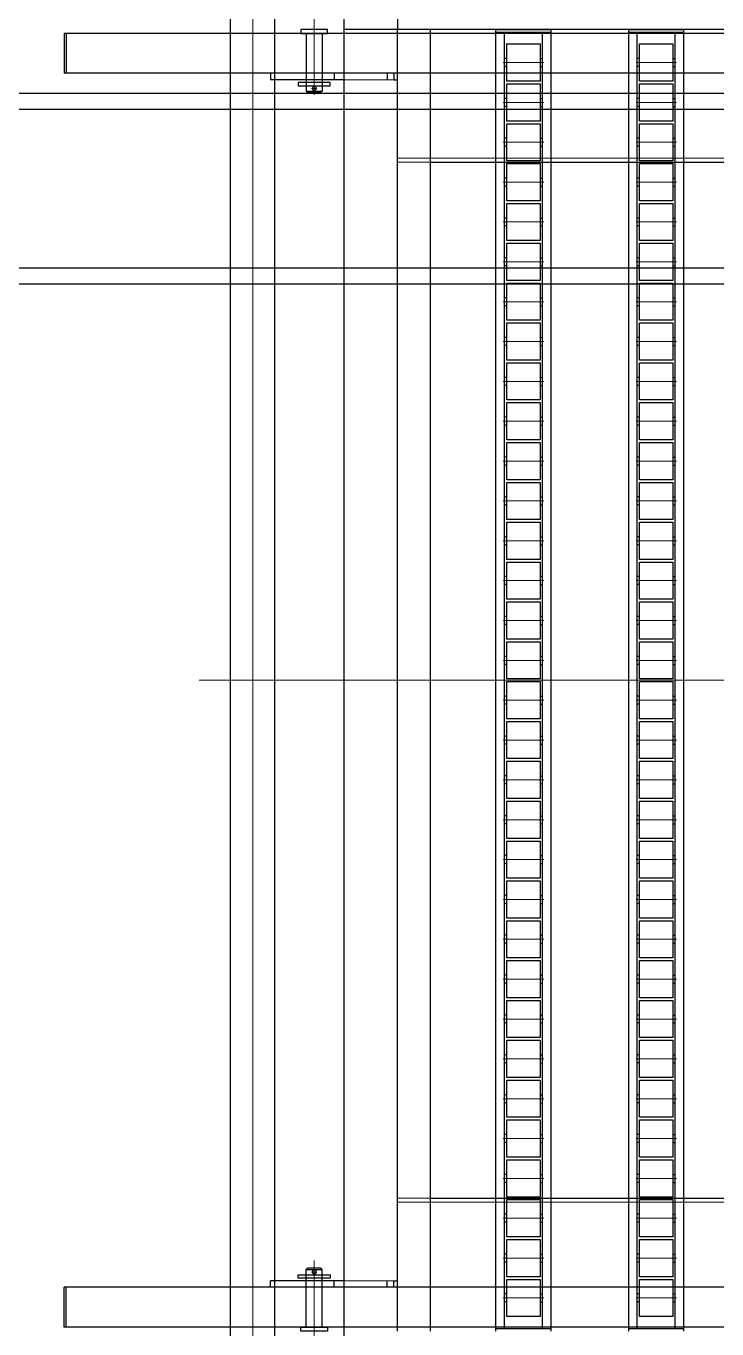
# Model space of a CAD drawing. Extents: x 539033 to 804858, y 468425 to 1263560.
# Drawn here: x 744876 to 745396, y 491080 to 492061 of the extents above; entities that cross this region are included whole.
import ezdxf

# ---------------------------------------------------------------- set-up
doc = ezdxf.new("R2010")
doc.units = 0
doc.header["$LTSCALE"] = 1000
doc.header["$MEASUREMENT"] = 0
for name, pattern in [('0', [0, 0]), ('ACAD_ISO02W100', [15, 12, -3]), ('ACAD_ISO04W100', [30, 24, -3, 0, -3]), ('SOLID', [0])]:
    doc.linetypes.add(name, pattern=pattern)
doc.layers.get('0').update_dxf_attribs({"linetype": 'CONTINUOUS'})
for name, color, linetype, lineweight in [('标注', 7, 'SOLID', 15), ('点划线', 1, 'ACAD_ISO04W100', 15), ('粗实线', 7, '0', 30), ('虚线', 6, 'ACAD_ISO02W100', 18)]:
    doc.layers.add(name, color=color, linetype=linetype, lineweight=lineweight)

# ---------------------------------------------------------------- blocks, each defined once
blk = doc.blocks.new('A$C513352F2')
at = {"layer": '点划线'}
blk.add_line((68.9, 0), (68.9, 1086.91), dxfattribs=at)
at = {"layer": '粗实线', "color": 5}
for p, q in [((85.65, 1070.94), (85.65, 10.94)), ((52.15, 1064.94), (52.15, 16.94))]:
    blk.add_line(p, q, dxfattribs=at)
blk = doc.blocks.new('A$C458447FD')
for p, q in [((176.44, 1000.14), (176.44, 997.64)), ((176.44, 997.64), (200.44, 997.64)), ((200.44, 997.64), (200.44, 1000.14)), ((176.44, 100.14), (176.44, 102.64)), ((176.44, 102.64), (200.44, 102.64)), ((200.44, 102.64), (200.44, 100.14))]:
    blk.add_line(p, q)
at = {"layer": '点划线'}
for p, q in [((188.44, 1047.42), (188.44, 986.97)), ((330.83, 1015.14), (361.27, 1015.14)), ((430.83, 1015.14), (461.27, 1015.14)), ((186.36, 995.64), (190.38, 995.64)), ((330.83, 985.14), (361.27, 985.14)), ((430.83, 985.14), (461.27, 985.14)), ((330.83, 955.14), (361.27, 955.14)), ((430.83, 955.14), (461.27, 955.14)), ((330.83, 925.14), (361.27, 925.14)), ((430.83, 925.14), (461.27, 925.14)), ((330.83, 895.14), (361.27, 895.14)), ((430.83, 895.14), (461.27, 895.14)), ((330.83, 865.14), (361.27, 865.14)), ((430.83, 865.14), (461.27, 865.14)), ((330.83, 835.14), (361.27, 835.14)), ((430.83, 835.14), (461.27, 835.14)), ((330.83, 805.14), (361.27, 805.14)), ((430.83, 805.14), (461.27, 805.14)), ((330.83, 775.14), (361.27, 775.14)), ((430.83, 775.14), (461.27, 775.14)), ((330.83, 745.14), (361.27, 745.14)), ((430.83, 745.14), (461.27, 745.14)), ((330.83, 715.14), (361.27, 715.14)), ((430.83, 715.14), (461.27, 715.14)), ((330.83, 685.14), (361.27, 685.14)), ((430.83, 685.14), (461.27, 685.14)), ((330.83, 655.14), (361.27, 655.14)), ((430.83, 655.14), (461.27, 655.14)), ((330.83, 625.14), (361.27, 625.14)), ((430.83, 625.14), (461.27, 625.14)), ((330.83, 595.14), (361.27, 595.14)), ((430.83, 595.14), (461.27, 595.14)), ((330.83, 565.14), (361.27, 565.14)), ((430.83, 565.14), (461.27, 565.14)), ((101.68, 550.14), (1459.06, 550.14)), ((330.83, 535.14), (361.27, 535.14)), ((430.83, 535.14), (461.27, 535.14)), ((330.83, 505.14), (361.27, 505.14)), ((430.83, 505.14), (461.27, 505.14)), ((330.83, 475.14), (361.27, 475.14)), ((430.83, 475.14), (461.27, 475.14)), ((330.83, 445.14), (361.27, 445.14)), ((430.83, 445.14), (461.27, 445.14)), ((330.83, 415.14), (361.27, 415.14)), ((430.83, 415.14), (461.27, 415.14)), ((330.83, 385.14), (361.27, 385.14)), ((430.83, 385.14), (461.27, 385.14)), ((330.83, 355.14), (361.27, 355.14)), ((430.83, 355.14), (461.27, 355.14)), ((330.83, 325.14), (361.27, 325.14)), ((430.83, 325.14), (461.27, 325.14)), ((330.83, 295.14), (361.27, 295.14)), ((430.83, 295.14), (461.27, 295.14)), ((330.83, 265.14), (361.27, 265.14)), ((430.83, 265.14), (461.27, 265.14)), ((330.83, 235.14), (361.27, 235.14)), ((430.83, 235.14), (461.27, 235.14)), ((330.83, 205.14), (361.27, 205.14)), ((430.83, 205.14), (461.27, 205.14)), ((330.83, 175.14), (361.27, 175.14)), ((430.83, 175.14), (461.27, 175.14)), ((330.83, 145.14), (361.27, 145.14)), ((430.83, 145.14), (461.27, 145.14)), ((188.44, 48.87), (188.44, 109.31)), ((330.83, 115.14), (361.27, 115.14)), ((430.83, 115.14), (461.27, 115.14)), ((186.36, 104.64), (190.38, 104.64)), ((330.83, 85.14), (361.27, 85.14)), ((430.83, 85.14), (461.27, 85.14))]:
    blk.add_line(p, q, dxfattribs=at)
at = {"layer": '粗实线'}
for p, q in [((251.03, 1040.14), (251.03, 60.14)), ((1109.83, 1037.14), (0, 1037.14)), ((0, 1037.14), (0, 1007.14)), ((1.5, 1037.14), (1.5, 1007.14)), ((182.44, 1037.14), (182.44, 993.64)), ((194.44, 1037.14), (194.44, 993.64)), ((1118.6, 1007.14), (0, 1007.14)), ((248.45, 1007.14), (153.13, 1007.14)), ((155.54, 1007.14), (155.54, 1002.14)), ((211.03, 1002.14), (155.54, 1002.14)), ((203.44, 1007.14), (203.44, 1002.14)), ((243.45, 1007.14), (243.45, 1002.14)), ((248.45, 1007.14), (248.45, 1002.14)), ((248.45, 1002.14), (251.03, 1002.14)), ((200.44, 1000.14), (176.44, 1000.14)), ((182.44, 993.64), (183.44, 992.64)), ((182.44, 993.64), (194.44, 993.64)), ((193.44, 992.64), (183.44, 992.64)), ((193.44, 992.64), (194.44, 993.64)), ((276.03, 940.14), (776.03, 940.14)), ((276.03, 160.14), (776.03, 160.14)), ((155.54, 93.14), (155.54, 98.14)), ((211.03, 98.14), (155.54, 98.14)), ((200.44, 100.14), (176.44, 100.14)), ((182.44, 106.64), (183.44, 107.64)), ((182.44, 63.14), (182.44, 106.64)), ((182.44, 106.64), (194.44, 106.64)), ((193.44, 107.64), (183.44, 107.64)), ((193.44, 107.64), (194.44, 106.64)), ((194.44, 63.14), (194.44, 106.64)), ((203.44, 93.14), (203.44, 98.14)), ((243.45, 93.14), (243.45, 98.14)), ((248.45, 98.14), (251.03, 98.14)), ((248.45, 93.14), (248.45, 98.14)), ((0, 63.14), (0, 93.14)), ((1118.6, 93.14), (0, 93.14)), ((1.5, 63.14), (1.5, 93.14)), ((1109.83, 63.14), (0, 63.14)), ((1321.03, 60.14), (251.03, 60.14))]:
    blk.add_line(p, q, dxfattribs=at)
at = {"layer": '粗实线', "color": 2}
blk.add_line((276.03, 1040.14), (276.03, 60.14), dxfattribs=at)
at = {"layer": '粗实线', "color": 4}
for p, q in [((325.28, 1040.14), (325.28, 60.14)), ((366.78, 1040.14), (366.78, 60.14)), ((425.28, 1040.14), (425.28, 60.14)), ((466.78, 1040.14), (466.78, 60.14)), ((325.28, 1038.14), (366.78, 1038.14)), ((331.78, 1038.14), (331.78, 62.14)), ((360.28, 1038.14), (360.28, 62.14)), ((425.28, 1038.14), (466.78, 1038.14)), ((431.78, 1038.14), (431.78, 62.14)), ((460.28, 1038.14), (460.28, 62.14)), ((325.28, 62.14), (366.78, 62.14)), ((325.28, 60.14), (366.78, 60.14)), ((425.28, 62.14), (466.78, 62.14)), ((425.28, 60.14), (466.78, 60.14))]:
    blk.add_line(p, q, dxfattribs=at)
at = {"layer": '粗实线', "color": 3}
for p, q in [((333.53, 1018.14), (331.78, 1018.14)), ((331.78, 1018.14), (331.78, 1012.14)), ((333.53, 1012.14), (331.78, 1012.14)), ((358.53, 1018.14), (360.28, 1018.14)), ((358.53, 1012.14), (360.28, 1012.14)), ((360.28, 1018.14), (360.28, 1012.14)), ((433.53, 1018.14), (431.78, 1018.14)), ((431.78, 1018.14), (431.78, 1012.14)), ((433.53, 1012.14), (431.78, 1012.14)), ((458.53, 1018.14), (460.28, 1018.14)), ((458.53, 1012.14), (460.28, 1012.14)), ((460.28, 1018.14), (460.28, 1012.14)), ((333.53, 988.14), (331.78, 988.14)), ((331.78, 988.14), (331.78, 982.14)), ((333.53, 982.14), (331.78, 982.14)), ((358.53, 988.14), (360.28, 988.14)), ((358.53, 982.14), (360.28, 982.14)), ((360.28, 988.14), (360.28, 982.14)), ((433.53, 988.14), (431.78, 988.14)), ((431.78, 988.14), (431.78, 982.14)), ((433.53, 982.14), (431.78, 982.14)), ((458.53, 988.14), (460.28, 988.14)), ((458.53, 982.14), (460.28, 982.14)), ((460.28, 988.14), (460.28, 982.14)), ((333.53, 958.14), (331.78, 958.14)), ((331.78, 958.14), (331.78, 952.14)), ((333.53, 952.14), (331.78, 952.14)), ((358.53, 958.14), (360.28, 958.14)), ((358.53, 952.14), (360.28, 952.14)), ((360.28, 958.14), (360.28, 952.14)), ((433.53, 958.14), (431.78, 958.14)), ((431.78, 958.14), (431.78, 952.14)), ((433.53, 952.14), (431.78, 952.14)), ((458.53, 958.14), (460.28, 958.14)), ((458.53, 952.14), (460.28, 952.14)), ((460.28, 958.14), (460.28, 952.14)), ((333.53, 928.14), (331.78, 928.14)), ((331.78, 928.14), (331.78, 922.14)), ((333.53, 922.14), (331.78, 922.14)), ((358.53, 928.14), (360.28, 928.14)), ((358.53, 922.14), (360.28, 922.14)), ((360.28, 928.14), (360.28, 922.14)), ((433.53, 928.14), (431.78, 928.14)), ((431.78, 928.14), (431.78, 922.14)), ((433.53, 922.14), (431.78, 922.14)), ((458.53, 928.14), (460.28, 928.14)), ((458.53, 922.14), (460.28, 922.14)), ((460.28, 928.14), (460.28, 922.14)), ((333.53, 898.14), (331.78, 898.14)), ((331.78, 898.14), (331.78, 892.14)), ((358.53, 898.14), (360.28, 898.14)), ((360.28, 898.14), (360.28, 892.14)), ((433.53, 898.14), (431.78, 898.14)), ((431.78, 898.14), (431.78, 892.14)), ((458.53, 898.14), (460.28, 898.14)), ((460.28, 898.14), (460.28, 892.14)), ((333.53, 892.14), (331.78, 892.14)), ((358.53, 892.14), (360.28, 892.14)), ((433.53, 892.14), (431.78, 892.14)), ((458.53, 892.14), (460.28, 892.14)), ((333.53, 868.14), (331.78, 868.14)), ((331.78, 868.14), (331.78, 862.14)), ((358.53, 868.14), (360.28, 868.14)), ((360.28, 868.14), (360.28, 862.14)), ((433.53, 868.14), (431.78, 868.14)), ((431.78, 868.14), (431.78, 862.14)), ((458.53, 868.14), (460.28, 868.14)), ((460.28, 868.14), (460.28, 862.14)), ((333.53, 862.14), (331.78, 862.14)), ((358.53, 862.14), (360.28, 862.14)), ((433.53, 862.14), (431.78, 862.14)), ((458.53, 862.14), (460.28, 862.14)), ((333.53, 838.14), (331.78, 838.14)), ((331.78, 838.14), (331.78, 832.14)), ((358.53, 838.14), (360.28, 838.14)), ((360.28, 838.14), (360.28, 832.14)), ((433.53, 838.14), (431.78, 838.14)), ((431.78, 838.14), (431.78, 832.14)), ((458.53, 838.14), (460.28, 838.14)), ((460.28, 838.14), (460.28, 832.14)), ((333.53, 832.14), (331.78, 832.14)), ((358.53, 832.14), (360.28, 832.14)), ((433.53, 832.14), (431.78, 832.14)), ((458.53, 832.14), (460.28, 832.14)), ((333.53, 808.14), (331.78, 808.14)), ((331.78, 808.14), (331.78, 802.14)), ((358.53, 808.14), (360.28, 808.14)), ((360.28, 808.14), (360.28, 802.14)), ((433.53, 808.14), (431.78, 808.14)), ((431.78, 808.14), (431.78, 802.14)), ((458.53, 808.14), (460.28, 808.14)), ((460.28, 808.14), (460.28, 802.14)), ((333.53, 802.14), (331.78, 802.14)), ((358.53, 802.14), (360.28, 802.14)), ((433.53, 802.14), (431.78, 802.14)), ((458.53, 802.14), (460.28, 802.14)), ((333.53, 778.14), (331.78, 778.14)), ((331.78, 778.14), (331.78, 772.14)), ((358.53, 778.14), (360.28, 778.14)), ((360.28, 778.14), (360.28, 772.14)), ((433.53, 778.14), (431.78, 778.14)), ((431.78, 778.14), (431.78, 772.14)), ((458.53, 778.14), (460.28, 778.14)), ((460.28, 778.14), (460.28, 772.14)), ((333.53, 772.14), (331.78, 772.14)), ((358.53, 772.14), (360.28, 772.14)), ((433.53, 772.14), (431.78, 772.14)), ((458.53, 772.14), (460.28, 772.14)), ((333.53, 748.14), (331.78, 748.14)), ((331.78, 748.14), (331.78, 742.14)), ((358.53, 748.14), (360.28, 748.14)), ((360.28, 748.14), (360.28, 742.14)), ((433.53, 748.14), (431.78, 748.14)), ((431.78, 748.14), (431.78, 742.14)), ((458.53, 748.14), (460.28, 748.14)), ((460.28, 748.14), (460.28, 742.14)), ((333.53, 742.14), (331.78, 742.14)), ((358.53, 742.14), (360.28, 742.14)), ((433.53, 742.14), (431.78, 742.14)), ((458.53, 742.14), (460.28, 742.14)), ((333.53, 718.14), (331.78, 718.14)), ((331.78, 718.14), (331.78, 712.14)), ((358.53, 718.14), (360.28, 718.14)), ((360.28, 718.14), (360.28, 712.14)), ((433.53, 718.14), (431.78, 718.14)), ((431.78, 718.14), (431.78, 712.14)), ((458.53, 718.14), (460.28, 718.14)), ((460.28, 718.14), (460.28, 712.14)), ((333.53, 712.14), (331.78, 712.14)), ((358.53, 712.14), (360.28, 712.14)), ((433.53, 712.14), (431.78, 712.14)), ((458.53, 712.14), (460.28, 712.14)), ((333.53, 688.14), (331.78, 688.14)), ((331.78, 688.14), (331.78, 682.14)), ((358.53, 688.14), (360.28, 688.14)), ((360.28, 688.14), (360.28, 682.14)), ((433.53, 688.14), (431.78, 688.14)), ((431.78, 688.14), (431.78, 682.14)), ((458.53, 688.14), (460.28, 688.14)), ((460.28, 688.14), (460.28, 682.14)), ((333.53, 682.14), (331.78, 682.14)), ((358.53, 682.14), (360.28, 682.14)), ((433.53, 682.14), (431.78, 682.14)), ((458.53, 682.14), (460.28, 682.14)), ((333.53, 658.14), (331.78, 658.14)), ((331.78, 658.14), (331.78, 652.14)), ((358.53, 658.14), (360.28, 658.14)), ((360.28, 658.14), (360.28, 652.14)), ((433.53, 658.14), (431.78, 658.14)), ((431.78, 658.14), (431.78, 652.14)), ((458.53, 658.14), (460.28, 658.14)), ((460.28, 658.14), (460.28, 652.14)), ((333.53, 652.14), (331.78, 652.14)), ((358.53, 652.14), (360.28, 652.14)), ((433.53, 652.14), (431.78, 652.14)), ((458.53, 652.14), (460.28, 652.14)), ((333.53, 628.14), (331.78, 628.14)), ((331.78, 628.14), (331.78, 622.14)), ((358.53, 628.14), (360.28, 628.14)), ((360.28, 628.14), (360.28, 622.14)), ((433.53, 628.14), (431.78, 628.14)), ((431.78, 628.14), (431.78, 622.14)), ((458.53, 628.14), (460.28, 628.14)), ((460.28, 628.14), (460.28, 622.14)), ((333.53, 622.14), (331.78, 622.14)), ((358.53, 622.14), (360.28, 622.14)), ((433.53, 622.14), (431.78, 622.14)), ((458.53, 622.14), (460.28, 622.14)), ((333.53, 598.14), (331.78, 598.14)), ((331.78, 598.14), (331.78, 592.14)), ((333.53, 592.14), (331.78, 592.14)), ((358.53, 598.14), (360.28, 598.14)), ((358.53, 592.14), (360.28, 592.14)), ((360.28, 598.14), (360.28, 592.14)), ((433.53, 598.14), (431.78, 598.14)), ((431.78, 598.14), (431.78, 592.14)), ((433.53, 592.14), (431.78, 592.14)), ((458.53, 598.14), (460.28, 598.14)), ((458.53, 592.14), (460.28, 592.14)), ((460.28, 598.14), (460.28, 592.14)), ((333.53, 568.14), (331.78, 568.14)), ((331.78, 568.14), (331.78, 562.14)), ((333.53, 562.14), (331.78, 562.14)), ((358.53, 568.14), (360.28, 568.14)), ((358.53, 562.14), (360.28, 562.14)), ((360.28, 568.14), (360.28, 562.14)), ((433.53, 568.14), (431.78, 568.14)), ((431.78, 568.14), (431.78, 562.14)), ((433.53, 562.14), (431.78, 562.14)), ((458.53, 568.14), (460.28, 568.14)), ((458.53, 562.14), (460.28, 562.14)), ((460.28, 568.14), (460.28, 562.14)), ((333.53, 538.14), (331.78, 538.14)), ((331.78, 538.14), (331.78, 532.14)), ((333.53, 532.14), (331.78, 532.14)), ((358.53, 538.14), (360.28, 538.14)), ((358.53, 532.14), (360.28, 532.14)), ((360.28, 538.14), (360.28, 532.14)), ((433.53, 538.14), (431.78, 538.14)), ((431.78, 538.14), (431.78, 532.14)), ((433.53, 532.14), (431.78, 532.14)), ((458.53, 538.14), (460.28, 538.14)), ((458.53, 532.14), (460.28, 532.14)), ((460.28, 538.14), (460.28, 532.14)), ((333.53, 508.14), (331.78, 508.14)), ((331.78, 508.14), (331.78, 502.14)), ((333.53, 502.14), (331.78, 502.14)), ((358.53, 508.14), (360.28, 508.14)), ((358.53, 502.14), (360.28, 502.14)), ((360.28, 508.14), (360.28, 502.14)), ((433.53, 508.14), (431.78, 508.14)), ((431.78, 508.14), (431.78, 502.14)), ((433.53, 502.14), (431.78, 502.14)), ((458.53, 508.14), (460.28, 508.14)), ((458.53, 502.14), (460.28, 502.14)), ((460.28, 508.14), (460.28, 502.14)), ((333.53, 478.14), (331.78, 478.14)), ((331.78, 478.14), (331.78, 472.14)), ((333.53, 472.14), (331.78, 472.14)), ((358.53, 478.14), (360.28, 478.14)), ((358.53, 472.14), (360.28, 472.14)), ((360.28, 478.14), (360.28, 472.14)), ((433.53, 478.14), (431.78, 478.14)), ((431.78, 478.14), (431.78, 472.14)), ((433.53, 472.14), (431.78, 472.14)), ((458.53, 478.14), (460.28, 478.14)), ((458.53, 472.14), (460.28, 472.14)), ((460.28, 478.14), (460.28, 472.14)), ((333.53, 448.14), (331.78, 448.14)), ((331.78, 448.14), (331.78, 442.14)), ((333.53, 442.14), (331.78, 442.14)), ((358.53, 448.14), (360.28, 448.14)), ((358.53, 442.14), (360.28, 442.14)), ((360.28, 448.14), (360.28, 442.14)), ((433.53, 448.14), (431.78, 448.14)), ((431.78, 448.14), (431.78, 442.14)), ((433.53, 442.14), (431.78, 442.14)), ((458.53, 448.14), (460.28, 448.14)), ((458.53, 442.14), (460.28, 442.14)), ((460.28, 448.14), (460.28, 442.14)), ((333.53, 418.14), (331.78, 418.14)), ((331.78, 418.14), (331.78, 412.14)), ((333.53, 412.14), (331.78, 412.14)), ((358.53, 418.14), (360.28, 418.14)), ((358.53, 412.14), (360.28, 412.14)), ((360.28, 418.14), (360.28, 412.14)), ((433.53, 418.14), (431.78, 418.14)), ((431.78, 418.14), (431.78, 412.14)), ((433.53, 412.14), (431.78, 412.14)), ((458.53, 418.14), (460.28, 418.14)), ((458.53, 412.14), (460.28, 412.14)), ((460.28, 418.14), (460.28, 412.14)), ((333.53, 388.14), (331.78, 388.14)), ((331.78, 388.14), (331.78, 382.14)), ((358.53, 388.14), (360.28, 388.14)), ((360.28, 388.14), (360.28, 382.14)), ((433.53, 388.14), (431.78, 388.14)), ((431.78, 388.14), (431.78, 382.14)), ((458.53, 388.14), (460.28, 388.14)), ((460.28, 388.14), (460.28, 382.14)), ((333.53, 382.14), (331.78, 382.14)), ((358.53, 382.14), (360.28, 382.14)), ((433.53, 382.14), (431.78, 382.14)), ((458.53, 382.14), (460.28, 382.14)), ((333.53, 358.14), (331.78, 358.14)), ((331.78, 358.14), (331.78, 352.14)), ((358.53, 358.14), (360.28, 358.14)), ((360.28, 358.14), (360.28, 352.14)), ((433.53, 358.14), (431.78, 358.14)), ((431.78, 358.14), (431.78, 352.14)), ((458.53, 358.14), (460.28, 358.14)), ((460.28, 358.14), (460.28, 352.14)), ((333.53, 352.14), (331.78, 352.14)), ((358.53, 352.14), (360.28, 352.14)), ((433.53, 352.14), (431.78, 352.14)), ((458.53, 352.14), (460.28, 352.14)), ((333.53, 328.14), (331.78, 328.14)), ((331.78, 328.14), (331.78, 322.14)), ((358.53, 328.14), (360.28, 328.14)), ((360.28, 328.14), (360.28, 322.14)), ((433.53, 328.14), (431.78, 328.14)), ((431.78, 328.14), (431.78, 322.14)), ((458.53, 328.14), (460.28, 328.14)), ((460.28, 328.14), (460.28, 322.14)), ((333.53, 322.14), (331.78, 322.14)), ((358.53, 322.14), (360.28, 322.14)), ((433.53, 322.14), (431.78, 322.14)), ((458.53, 322.14), (460.28, 322.14)), ((333.53, 298.14), (331.78, 298.14)), ((331.78, 298.14), (331.78, 292.14)), ((358.53, 298.14), (360.28, 298.14)), ((360.28, 298.14), (360.28, 292.14)), ((433.53, 298.14), (431.78, 298.14)), ((431.78, 298.14), (431.78, 292.14)), ((458.53, 298.14), (460.28, 298.14)), ((460.28, 298.14), (460.28, 292.14)), ((333.53, 292.14), (331.78, 292.14)), ((358.53, 292.14), (360.28, 292.14)), ((433.53, 292.14), (431.78, 292.14)), ((458.53, 292.14), (460.28, 292.14)), ((333.53, 268.14), (331.78, 268.14)), ((331.78, 268.14), (331.78, 262.14)), ((358.53, 268.14), (360.28, 268.14)), ((360.28, 268.14), (360.28, 262.14)), ((433.53, 268.14), (431.78, 268.14)), ((431.78, 268.14), (431.78, 262.14)), ((458.53, 268.14), (460.28, 268.14)), ((460.28, 268.14), (460.28, 262.14)), ((333.53, 262.14), (331.78, 262.14)), ((358.53, 262.14), (360.28, 262.14)), ((433.53, 262.14), (431.78, 262.14)), ((458.53, 262.14), (460.28, 262.14)), ((333.53, 238.14), (331.78, 238.14)), ((331.78, 238.14), (331.78, 232.14)), ((358.53, 238.14), (360.28, 238.14)), ((360.28, 238.14), (360.28, 232.14)), ((433.53, 238.14), (431.78, 238.14)), ((431.78, 238.14), (431.78, 232.14)), ((458.53, 238.14), (460.28, 238.14)), ((460.28, 238.14), (460.28, 232.14)), ((333.53, 232.14), (331.78, 232.14)), ((358.53, 232.14), (360.28, 232.14)), ((433.53, 232.14), (431.78, 232.14)), ((458.53, 232.14), (460.28, 232.14)), ((333.53, 208.14), (331.78, 208.14)), ((331.78, 208.14), (331.78, 202.14)), ((358.53, 208.14), (360.28, 208.14)), ((360.28, 208.14), (360.28, 202.14)), ((433.53, 208.14), (431.78, 208.14)), ((431.78, 208.14), (431.78, 202.14)), ((458.53, 208.14), (460.28, 208.14)), ((460.28, 208.14), (460.28, 202.14)), ((333.53, 202.14), (331.78, 202.14)), ((358.53, 202.14), (360.28, 202.14)), ((433.53, 202.14), (431.78, 202.14)), ((458.53, 202.14), (460.28, 202.14)), ((333.53, 178.14), (331.78, 178.14)), ((331.78, 178.14), (331.78, 172.14)), ((358.53, 178.14), (360.28, 178.14)), ((360.28, 178.14), (360.28, 172.14)), ((433.53, 178.14), (431.78, 178.14)), ((431.78, 178.14), (431.78, 172.14)), ((458.53, 178.14), (460.28, 178.14)), ((460.28, 178.14), (460.28, 172.14)), ((333.53, 172.14), (331.78, 172.14)), ((358.53, 172.14), (360.28, 172.14)), ((433.53, 172.14), (431.78, 172.14)), ((458.53, 172.14), (460.28, 172.14)), ((333.53, 148.14), (331.78, 148.14)), ((331.78, 148.14), (331.78, 142.14)), ((358.53, 148.14), (360.28, 148.14)), ((360.28, 148.14), (360.28, 142.14)), ((433.53, 148.14), (431.78, 148.14)), ((431.78, 148.14), (431.78, 142.14)), ((458.53, 148.14), (460.28, 148.14)), ((460.28, 148.14), (460.28, 142.14)), ((333.53, 142.14), (331.78, 142.14)), ((358.53, 142.14), (360.28, 142.14)), ((433.53, 142.14), (431.78, 142.14)), ((458.53, 142.14), (460.28, 142.14)), ((333.53, 118.14), (331.78, 118.14)), ((331.78, 118.14), (331.78, 112.14)), ((358.53, 118.14), (360.28, 118.14)), ((360.28, 118.14), (360.28, 112.14)), ((433.53, 118.14), (431.78, 118.14)), ((431.78, 118.14), (431.78, 112.14)), ((458.53, 118.14), (460.28, 118.14)), ((460.28, 118.14), (460.28, 112.14)), ((333.53, 112.14), (331.78, 112.14)), ((358.53, 112.14), (360.28, 112.14)), ((433.53, 112.14), (431.78, 112.14)), ((458.53, 112.14), (460.28, 112.14)), ((333.53, 88.14), (331.78, 88.14)), ((331.78, 88.14), (331.78, 82.14)), ((333.53, 82.14), (331.78, 82.14)), ((358.53, 88.14), (360.28, 88.14)), ((358.53, 82.14), (360.28, 82.14)), ((360.28, 88.14), (360.28, 82.14)), ((433.53, 88.14), (431.78, 88.14)), ((431.78, 88.14), (431.78, 82.14)), ((433.53, 82.14), (431.78, 82.14)), ((458.53, 88.14), (460.28, 88.14)), ((458.53, 82.14), (460.28, 82.14)), ((460.28, 88.14), (460.28, 82.14))]:
    blk.add_line(p, q, dxfattribs=at)
at = {"layer": '粗实线'}
for points in [[(211.03, 20.14), (1361.03, 20.14), (1361.03, 1080.14), (211.03, 1080.14)], [(251.03, 60.14), (211.03, 60.14), (211.03, 20.14), (251.03, 20.14)]]:
    blk.add_lwpolyline(points, close=True, dxfattribs=at)
at = {"layer": '粗实线', "color": 4}
for points in [[(198.44, 1037.14), (198.44, 1040.14), (178.44, 1040.14), (178.44, 1037.14)], [(198.44, 63.14), (198.44, 60.14), (178.44, 60.14), (178.44, 63.14)]]:
    blk.add_lwpolyline(points, close=True, dxfattribs=at)
at = {"layer": '粗实线', "color": 3}
for points in [[(333.53, 1001.14), (358.53, 1001.14), (358.53, 1029.14), (333.53, 1029.14)], [(433.53, 1001.14), (458.53, 1001.14), (458.53, 1029.14), (433.53, 1029.14)], [(333.53, 971.14), (358.53, 971.14), (358.53, 999.14), (333.53, 999.14)], [(433.53, 971.14), (458.53, 971.14), (458.53, 999.14), (433.53, 999.14)], [(333.53, 941.14), (358.53, 941.14), (358.53, 969.14), (333.53, 969.14)], [(433.53, 941.14), (458.53, 941.14), (458.53, 969.14), (433.53, 969.14)], [(333.53, 911.14), (358.53, 911.14), (358.53, 939.14), (333.53, 939.14)], [(433.53, 911.14), (458.53, 911.14), (458.53, 939.14), (433.53, 939.14)], [(333.53, 881.14), (358.53, 881.14), (358.53, 909.14), (333.53, 909.14)], [(433.53, 881.14), (458.53, 881.14), (458.53, 909.14), (433.53, 909.14)], [(333.53, 851.14), (358.53, 851.14), (358.53, 879.14), (333.53, 879.14)], [(433.53, 851.14), (458.53, 851.14), (458.53, 879.14), (433.53, 879.14)], [(333.53, 821.14), (358.53, 821.14), (358.53, 849.14), (333.53, 849.14)], [(433.53, 821.14), (458.53, 821.14), (458.53, 849.14), (433.53, 849.14)], [(333.53, 791.14), (358.53, 791.14), (358.53, 819.14), (333.53, 819.14)], [(433.53, 791.14), (458.53, 791.14), (458.53, 819.14), (433.53, 819.14)], [(333.53, 761.14), (358.53, 761.14), (358.53, 789.14), (333.53, 789.14)], [(433.53, 761.14), (458.53, 761.14), (458.53, 789.14), (433.53, 789.14)], [(333.53, 731.14), (358.53, 731.14), (358.53, 759.14), (333.53, 759.14)], [(433.53, 731.14), (458.53, 731.14), (458.53, 759.14), (433.53, 759.14)], [(333.53, 701.14), (358.53, 701.14), (358.53, 729.14), (333.53, 729.14)], [(433.53, 701.14), (458.53, 701.14), (458.53, 729.14), (433.53, 729.14)], [(333.53, 671.14), (358.53, 671.14), (358.53, 699.14), (333.53, 699.14)], [(433.53, 671.14), (458.53, 671.14), (458.53, 699.14), (433.53, 699.14)], [(333.53, 641.14), (358.53, 641.14), (358.53, 669.14), (333.53, 669.14)], [(433.53, 641.14), (458.53, 641.14), (458.53, 669.14), (433.53, 669.14)], [(333.53, 611.14), (358.53, 611.14), (358.53, 639.14), (333.53, 639.14)], [(433.53, 611.14), (458.53, 611.14), (458.53, 639.14), (433.53, 639.14)], [(333.53, 581.14), (358.53, 581.14), (358.53, 609.14), (333.53, 609.14)], [(433.53, 581.14), (458.53, 581.14), (458.53, 609.14), (433.53, 609.14)], [(333.53, 551.14), (358.53, 551.14), (358.53, 579.14), (333.53, 579.14)], [(433.53, 551.14), (458.53, 551.14), (458.53, 579.14), (433.53, 579.14)], [(333.53, 521.14), (358.53, 521.14), (358.53, 549.14), (333.53, 549.14)], [(433.53, 521.14), (458.53, 521.14), (458.53, 549.14), (433.53, 549.14)], [(333.53, 491.14), (358.53, 491.14), (358.53, 519.14), (333.53, 519.14)], [(433.53, 491.14), (458.53, 491.14), (458.53, 519.14), (433.53, 519.14)], [(333.53, 461.14), (358.53, 461.14), (358.53, 489.14), (333.53, 489.14)], [(433.53, 461.14), (458.53, 461.14), (458.53, 489.14), (433.53, 489.14)], [(333.53, 431.14), (358.53, 431.14), (358.53, 459.14), (333.53, 459.14)], [(433.53, 431.14), (458.53, 431.14), (458.53, 459.14), (433.53, 459.14)], [(333.53, 401.14), (358.53, 401.14), (358.53, 429.14), (333.53, 429.14)], [(433.53, 401.14), (458.53, 401.14), (458.53, 429.14), (433.53, 429.14)], [(333.53, 371.14), (358.53, 371.14), (358.53, 399.14), (333.53, 399.14)], [(433.53, 371.14), (458.53, 371.14), (458.53, 399.14), (433.53, 399.14)], [(333.53, 341.14), (358.53, 341.14), (358.53, 369.14), (333.53, 369.14)], [(433.53, 341.14), (458.53, 341.14), (458.53, 369.14), (433.53, 369.14)], [(333.53, 311.14), (358.53, 311.14), (358.53, 339.14), (333.53, 339.14)], [(433.53, 311.14), (458.53, 311.14), (458.53, 339.14), (433.53, 339.14)], [(333.53, 281.14), (358.53, 281.14), (358.53, 309.14), (333.53, 309.14)], [(433.53, 281.14), (458.53, 281.14), (458.53, 309.14), (433.53, 309.14)], [(333.53, 251.14), (358.53, 251.14), (358.53, 279.14), (333.53, 279.14)], [(433.53, 251.14), (458.53, 251.14), (458.53, 279.14), (433.53, 279.14)], [(333.53, 221.14), (358.53, 221.14), (358.53, 249.14), (333.53, 249.14)], [(433.53, 221.14), (458.53, 221.14), (458.53, 249.14), (433.53, 249.14)], [(333.53, 191.14), (358.53, 191.14), (358.53, 219.14), (333.53, 219.14)], [(433.53, 191.14), (458.53, 191.14), (458.53, 219.14), (433.53, 219.14)], [(333.53, 161.14), (358.53, 161.14), (358.53, 189.14), (333.53, 189.14)], [(433.53, 161.14), (458.53, 161.14), (458.53, 189.14), (433.53, 189.14)], [(333.53, 131.14), (358.53, 131.14), (358.53, 159.14), (333.53, 159.14)], [(433.53, 131.14), (458.53, 131.14), (458.53, 159.14), (433.53, 159.14)], [(333.53, 101.14), (358.53, 101.14), (358.53, 129.14), (333.53, 129.14)], [(433.53, 101.14), (458.53, 101.14), (458.53, 129.14), (433.53, 129.14)], [(333.53, 71.14), (358.53, 71.14), (358.53, 99.14), (333.53, 99.14)], [(433.53, 71.14), (458.53, 71.14), (458.53, 99.14), (433.53, 99.14)]]:
    blk.add_lwpolyline(points, close=True, dxfattribs=at)
at = {"layer": '粗实线'}
for centre in [(188.44, 995.64), (188.44, 104.64)]:
    blk.add_circle(centre, 1.5, dxfattribs=at)
at = {"layer": '虚线'}
for p, q in [((251.03, 1037.14), (1321.03, 1037.14)), ((251.03, 1002.14), (211.03, 1002.14)), ((251.03, 943.14), (1321.03, 943.14)), ((251.03, 940.14), (276.03, 940.14)), ((251.03, 160.14), (276.03, 160.14)), ((251.03, 157.14), (1321.03, 157.14)), ((251.03, 98.14), (211.03, 98.14))]:
    blk.add_line(p, q, dxfattribs=at)
at = {"layer": '标注', "xscale": -1}
blk.add_blockref('A$C513352F2', (211.03, 9.2), dxfattribs=at)

msp = doc.modelspace()

# ---------------------------------------------------------------- linework, layer by layer
at = {"layer": '粗实线', "color": 6, "ltscale": 100}
for p, q in [((746425.21, 492010.2), (743275.21, 492010.2)), ((746425.21, 491998.2), (743275.21, 491998.2)), ((746425.21, 491878.63), (743275.21, 491878.63)), ((746425.21, 491866.63), (743275.21, 491866.63))]:
    msp.add_line(p, q, dxfattribs=at)

# ---------------------------------------------------------------- block references
at = {"color": 0, "ltscale": 100, "xscale": -1, "rotation": 180}
msp.add_blockref('A$C458447FD', (744904.54, 492118.54), dxfattribs=at)

doc.saveas('drawing.dxf')
